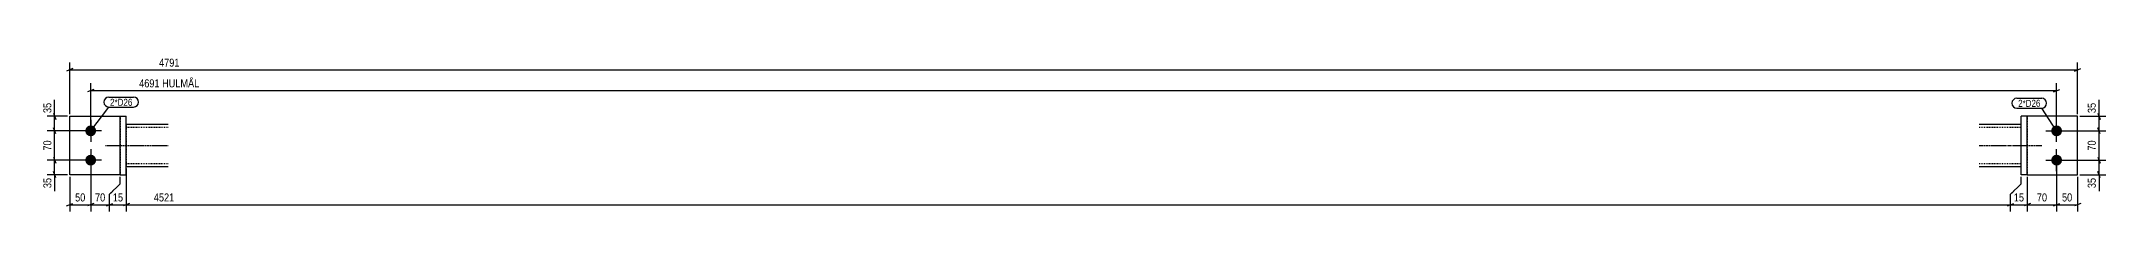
# Model space of a CAD drawing. Header units: millimetres. Extents: x 8 to 15333, y 12 to 382.
# Drawn here: x 8 to 4934, y 12 to 382 of the extents above; entities that cross this region are included whole.
import ezdxf

# ---------------------------------------------------------------- set-up
doc = ezdxf.new("R2010")
doc.units = ezdxf.units.MM
doc.linetypes.add('DXK_LINE_DOT2', pattern=[3.9198, 1.9599, -1.9599])
doc.linetypes.add('DXK_LINE_DOT3', pattern=[5.9187, 2.979, -0.9799, 0.9799, -0.9799])
for name, color, linetype in [('MÅLSÆTNING', 7, 'Continuous'), ('STÅL', 7, 'Continuous'), ('TEKST', 7, 'Continuous')]:
    doc.layers.add(name, color=color, linetype=linetype)
doc.styles.add('Arial Narrow', font='ARIALN.TTF', dxfattribs={"height": 0.2})

msp = doc.modelspace()

# ---------------------------------------------------------------- hatches: boundary and pattern name
at = {"layer": 'STÅL', "linetype": 'Continuous'}
for points in [[(125.9, 191.4, -1), (125.9, 217.4, -1)], [(4816.6, 217.4, -1), (4816.6, 191.4, -1)], [(125.9, 121.4, -1), (125.9, 147.4, -1)], [(4816.6, 147.4, -1), (4816.6, 121.4, -1)]]:
    msp.add_hatch(color=96, dxfattribs=at).paths.add_polyline_path(points)

# ---------------------------------------------------------------- linework, layer by layer
at = {"layer": 'MÅLSÆTNING', "color": 7, "linetype": 'Continuous'}
for p, q in [((83.4, 353), (68.4, 347)), ((75.9, 244.4), (75.9, 367.8)), ((4859.1, 347), (4874.1, 353)), ((133.4, 303.6), (118.4, 297.6)), ((125.9, 209.4), (125.9, 318.4)), ((125.9, 300.6), (4816.6, 300.6)), ((4809.1, 297.6), (4824.1, 303.6)), ((4816.6, 209.4), (4816.6, 318.4)), ((36.8, 246.9), (42.8, 231.9)), ((4914.7, 246.9), (4920.7, 231.9)), ((70.9, 239.4), (22, 239.4)), ((120.9, 204.4), (22, 204.4)), ((120.9, 204.4), (22, 204.4)), ((42.8, 196.9), (36.8, 211.9)), ((42.8, 196.9), (36.8, 211.9)), ((39.8, 204.4), (39.8, 239.4)), ((39.8, 134.4), (39.8, 204.4)), ((4821.6, 204.4), (4933.7, 204.4)), ((4821.6, 204.4), (4933.7, 204.4)), ((4871.6, 239.4), (4933.7, 239.4)), ((4920.7, 196.9), (4914.7, 211.9)), ((4920.7, 196.9), (4914.7, 211.9)), ((4917.7, 204.4), (4917.7, 239.4)), ((4917.7, 134.4), (4917.7, 204.4)), ((120.9, 134.4), (22, 134.4)), ((120.9, 134.4), (22, 134.4)), ((70.9, 99.4), (22, 99.4)), ((36.8, 141.9), (42.8, 126.9)), ((36.8, 141.9), (42.8, 126.9)), ((42.8, 91.9), (36.8, 106.9)), ((39.8, 99.4), (39.8, 134.4)), ((125.9, 129.4), (125.9, 12)), ((210.9, 114.4), (210.9, 12)), ((210.9, 114.4), (210.9, 12)), ((4816.6, 129.4), (4816.6, 12)), ((4821.6, 134.4), (4933.7, 134.4)), ((4821.6, 134.4), (4933.7, 134.4)), ((4871.6, 99.4), (4933.7, 99.4)), ((4914.7, 141.9), (4920.7, 126.9)), ((4914.7, 141.9), (4920.7, 126.9)), ((4920.7, 91.9), (4914.7, 106.9)), ((4917.7, 99.4), (4917.7, 134.4)), ((75.9, 94.4), (75.9, 12)), ((170.9, 53), (195.9, 78)), ((170.9, 12), (170.9, 53)), ((195.9, 78), (195.9, 94.4)), ((4706.6, 53), (4731.6, 78)), ((4706.6, 12), (4706.6, 53)), ((4731.6, 78), (4731.6, 94.4)), ((4746.6, 94.4), (4746.6, 12)), ((68.4, 25), (83.4, 31)), ((133.4, 31), (118.4, 25)), ((163.4, 25), (178.4, 31)), ((170.9, 28), (210.9, 28)), ((218.4, 31), (203.4, 25)), ((218.4, 31), (203.4, 25)), ((4699.1, 25), (4714.1, 31)), ((4754.1, 31), (4739.1, 25)), ((4809.1, 25), (4824.1, 31)), ((4816.6, 28), (4866.6, 28)), ((4874.1, 31), (4859.1, 25))]:
    msp.add_line(p, q, dxfattribs=at)
at = {"layer": 'STÅL', "color": 2, "linetype": 'Continuous'}
for p, q in [((75.9, 99.4), (75.9, 239.4)), ((75.9, 239.4), (195.9, 239.4)), ((195.9, 99.4), (195.9, 239.4)), ((195.9, 239.4), (210.9, 239.4)), ((210.9, 99.4), (210.9, 239.4)), ((310.9, 219.4), (210.9, 219.4)), ((4731.6, 219.4), (4631.6, 219.4)), ((4746.6, 239.4), (4731.6, 239.4)), ((4731.6, 99.4), (4731.6, 239.4)), ((4866.6, 239.4), (4746.6, 239.4)), ((4746.6, 99.4), (4746.6, 239.4)), ((4866.6, 99.4), (4866.6, 239.4)), ((195.9, 99.4), (75.9, 99.4)), ((195.9, 99.4), (210.9, 99.4)), ((210.9, 119.4), (310.9, 119.4)), ((4631.6, 119.4), (4731.6, 119.4)), ((4746.6, 99.4), (4731.6, 99.4)), ((4746.6, 99.4), (4866.6, 99.4))]:
    msp.add_line(p, q, dxfattribs=at)
at = {"layer": 'STÅL', "color": 96, "linetype": 'Continuous'}
for p, q in [((151.9, 204.4), (99.9, 204.4)), ((125.9, 230.4), (125.9, 178.4)), ((4790.6, 204.4), (4842.6, 204.4)), ((4816.6, 178.4), (4816.6, 230.4)), ((125.9, 160.4), (125.9, 108.4)), ((4816.6, 108.4), (4816.6, 160.4)), ((151.9, 134.4), (99.9, 134.4)), ((4790.6, 134.4), (4842.6, 134.4))]:
    msp.add_line(p, q, dxfattribs=at)
at = {"layer": 'STÅL', "color": 7, "linetype": 'DXK_LINE_DOT2'}
for p, q in [((195.9, 239.4), (195.9, 99.4)), ((210.9, 219.4), (210.9, 119.4)), ((210.9, 213.4), (310.9, 213.4)), ((4631.6, 213.4), (4731.6, 213.4)), ((4731.6, 119.4), (4731.6, 219.4)), ((4746.6, 239.4), (4746.6, 99.4)), ((310.9, 125.4), (210.9, 125.4)), ((4731.6, 125.4), (4631.6, 125.4))]:
    msp.add_line(p, q, dxfattribs=at)
at = {"layer": 'STÅL', "color": 7, "linetype": 'DXK_LINE_DOT3'}
for p, q in [((160.9, 169.4), (310.9, 169.4)), ((4631.6, 169.4), (4781.6, 169.4))]:
    msp.add_line(p, q, dxfattribs=at)

# ---------------------------------------------------------------- next in the draw order: wipeouts: each hides what was drawn before it
at = {"color": 0}
for points, layer in [([(4705, 304.4), (4705, 332.4), (237.5, 332.4), (237.5, 304.4)], 'MÅLSÆTNING'), ([(36, 275.2), (8, 275.2), (8, 242.9), (36, 242.9)], 'MÅLSÆTNING'), ([(4913.9, 275.2), (4885.9, 275.2), (4885.9, 242.9), (4913.9, 242.9)], 'MÅLSÆTNING'), ([(36, 185.6), (8, 185.6), (8, 153.2), (36, 153.2)], 'MÅLSÆTNING'), ([(4913.9, 185.6), (4885.9, 185.6), (4885.9, 153.2), (4913.9, 153.2)], 'MÅLSÆTNING'), ([(36, 95.9), (8, 95.9), (8, 63.5), (36, 63.5)], 'MÅLSÆTNING'), ([(4913.9, 95.9), (4885.9, 95.9), (4885.9, 63.5), (4913.9, 63.5)], 'MÅLSÆTNING'), ([(4778, 261.8), (4778, 279.3), (4724.7, 279.3), (4724.7, 261.8)], 'TEKST')]:
    msp.add_wipeout(points, dxfattribs=at).dxf.layer = layer

# ---------------------------------------------------------------- next in the draw order: linework, layer by layer
at = {"layer": 'MÅLSÆTNING', "color": 7, "linetype": 'Continuous'}
for p, q in [((75.9, 350), (4866.6, 350)), ((4866.6, 244.4), (4866.6, 367.8)), ((39.8, 239.4), (39.8, 278.7)), ((39.8, 239.4), (39.8, 278.7)), ((4917.7, 239.4), (4917.7, 278.7)), ((4917.7, 239.4), (4917.7, 278.7)), ((39.8, 99.4), (39.8, 60)), ((39.8, 99.4), (39.8, 60)), ((4917.7, 99.4), (4917.7, 60)), ((4917.7, 99.4), (4917.7, 60)), ((4866.6, 94.4), (4866.6, 12))]:
    msp.add_line(p, q, dxfattribs=at)

# ---------------------------------------------------------------- next in the draw order: texts
at = {"layer": 'MÅLSÆTNING', "color": 3, "style": 'Arial Narrow'}
msp.add_text('4691 HULMÅL', height=19.089, dxfattribs=at).set_placement((241.5, 308.4))
for s, p in [('35', (32, 246.9)), ('35', (4909.9, 246.9)), ('70', (32, 157.2)), ('70', (4909.9, 157.2)), ('35', (32, 67.5)), ('35', (4909.9, 67.5))]:
    msp.add_text(s, height=19.09, rotation=90.0002, dxfattribs=at).set_placement(p)

# ---------------------------------------------------------------- next in the draw order: wipeouts: each hides what was drawn before it
at = {"color": 0}
for points in [[(225.4, 264.3), (225.4, 281.8), (172.1, 281.8), (172.1, 264.3)], [(4778, 261.8), (4778, 279.3), (4724.7, 279.3), (4724.7, 261.8)]]:
    msp.add_wipeout(points, dxfattribs=at).dxf.layer = 'TEKST'

# ---------------------------------------------------------------- next in the draw order: linework, layer by layer
at = {"layer": 'TEKST', "color": 7, "linetype": 'Continuous'}
for p, q in [((4721.7, 282.3), (4781, 282.3)), ((4721.7, 258.8), (4781, 258.8)), ((4816.6, 204.4), (4781, 258.8))]:
    msp.add_line(p, q, dxfattribs=at)
for centre, start, end in [((4721.7, 270.5), 90, 270), ((4781, 270.5), 270, 90)]:
    msp.add_arc(centre, 11.8, start, end, dxfattribs=at)

# ---------------------------------------------------------------- next in the draw order: texts
at = {"layer": 'TEKST', "color": 3, "style": 'Arial Narrow'}
msp.add_text('2*D26', height=16.7, dxfattribs=at).set_placement((4724.7, 261.8))

# ---------------------------------------------------------------- next in the draw order: wipeouts: each hides what was drawn before it
at = {"color": 0}
for points, layer in [([(4657.5, 353.8), (4657.5, 381.8), (285, 381.8), (285, 353.8)], 'MÅLSÆTNING'), ([(4857.8, 31.8), (4857.8, 59.8), (4825.4, 59.8), (4825.4, 31.8)], 'MÅLSÆTNING'), ([(225.4, 264.3), (225.4, 281.8), (172.1, 281.8), (172.1, 264.3)], 'TEKST')]:
    msp.add_wipeout(points, dxfattribs=at).dxf.layer = layer

# ---------------------------------------------------------------- next in the draw order: linework, layer by layer
at = {"layer": 'MÅLSÆTNING', "color": 7, "linetype": 'Continuous'}
for p, q in [((4816.6, 129.4), (4816.6, 12)), ((4746.6, 28), (4816.6, 28)), ((4809.1, 25), (4824.1, 31))]:
    msp.add_line(p, q, dxfattribs=at)
at = {"layer": 'TEKST', "color": 7, "linetype": 'Continuous'}
for p, q in [((125.9, 204.4), (169.1, 261.3)), ((169.1, 284.8), (228.4, 284.8)), ((169.1, 261.3), (228.4, 261.3))]:
    msp.add_line(p, q, dxfattribs=at)
for centre, start, end in [((169.1, 273.1), 90, 270), ((228.4, 273.1), 270, 90)]:
    msp.add_arc(centre, 11.7, start, end, dxfattribs=at)

# ---------------------------------------------------------------- next in the draw order: texts
at = {"layer": 'MÅLSÆTNING', "color": 3, "style": 'Arial Narrow'}
for s, p in [('4791', (289, 357.8)), ('50', (4829.4, 35.8))]:
    msp.add_text(s, height=19.09, dxfattribs=at).set_placement(p)
at = {"layer": 'TEKST', "color": 3, "style": 'Arial Narrow'}
msp.add_text('2*D26', height=16.7, dxfattribs=at).set_placement((172.1, 264.3))

# ---------------------------------------------------------------- next in the draw order: wipeouts: each hides what was drawn before it
at = {"color": 0}
msp.add_wipeout([(4797.8, 31.8), (4797.8, 59.8), (4765.4, 59.8), (4765.4, 31.8)], dxfattribs=at).dxf.layer = 'MÅLSÆTNING'

# ---------------------------------------------------------------- next in the draw order: linework, layer by layer
at = {"layer": 'MÅLSÆTNING', "color": 7, "linetype": 'Continuous'}
for p, q in [((4746.6, 94.4), (4746.6, 12)), ((4706.6, 28), (4746.6, 28)), ((4754.1, 31), (4739.1, 25))]:
    msp.add_line(p, q, dxfattribs=at)

# ---------------------------------------------------------------- next in the draw order: texts
at = {"layer": 'MÅLSÆTNING', "color": 3, "style": 'Arial Narrow'}
msp.add_text('70', height=19.09, dxfattribs=at).set_placement((4769.4, 35.8))

# ---------------------------------------------------------------- next in the draw order: wipeouts: each hides what was drawn before it
at = {"color": 0}
msp.add_wipeout([(4742.8, 31.8), (4742.8, 59.8), (4710.4, 59.8), (4710.4, 31.8)], dxfattribs=at).dxf.layer = 'MÅLSÆTNING'

# ---------------------------------------------------------------- next in the draw order: linework, layer by layer
at = {"layer": 'MÅLSÆTNING', "color": 7, "linetype": 'Continuous'}
for p, q in [((4706.6, 53), (4731.6, 78)), ((4706.6, 12), (4706.6, 53)), ((4731.6, 78), (4731.6, 94.4)), ((210.9, 28), (4706.6, 28)), ((4699.1, 25), (4714.1, 31))]:
    msp.add_line(p, q, dxfattribs=at)

# ---------------------------------------------------------------- next in the draw order: texts
at = {"layer": 'MÅLSÆTNING', "color": 3, "style": 'Arial Narrow'}
msp.add_text('15', height=19.09, dxfattribs=at).set_placement((4714.4, 35.8))

# ---------------------------------------------------------------- next in the draw order: wipeouts: each hides what was drawn before it
at = {"color": 0}
for points in [[(207.1, 31.8), (207.1, 59.8), (174.7, 59.8), (174.7, 31.8)], [(4645, 31.8), (4645, 59.8), (272.5, 59.8), (272.5, 31.8)]]:
    msp.add_wipeout(points, dxfattribs=at).dxf.layer = 'MÅLSÆTNING'

# ---------------------------------------------------------------- next in the draw order: linework, layer by layer
at = {"layer": 'MÅLSÆTNING', "color": 7, "linetype": 'Continuous'}
for p, q in [((170.9, 53), (195.9, 78)), ((170.9, 12), (170.9, 53)), ((195.9, 78), (195.9, 94.4)), ((125.9, 28), (170.9, 28)), ((163.4, 25), (178.4, 31))]:
    msp.add_line(p, q, dxfattribs=at)

# ---------------------------------------------------------------- next in the draw order: texts
at = {"layer": 'MÅLSÆTNING', "color": 3, "style": 'Arial Narrow'}
for s, p in [('15', (178.7, 35.8)), ('4521', (276.5, 35.8))]:
    msp.add_text(s, height=19.09, dxfattribs=at).set_placement(p)

# ---------------------------------------------------------------- next in the draw order: wipeouts: each hides what was drawn before it
at = {"color": 0}
msp.add_wipeout([(164.6, 31.8), (164.6, 59.8), (132.2, 59.8), (132.2, 31.8)], dxfattribs=at).dxf.layer = 'MÅLSÆTNING'

# ---------------------------------------------------------------- next in the draw order: linework, layer by layer
at = {"layer": 'MÅLSÆTNING', "color": 7, "linetype": 'Continuous'}
for p, q in [((125.9, 129.4), (125.9, 12)), ((75.9, 28), (125.9, 28)), ((133.4, 31), (118.4, 25))]:
    msp.add_line(p, q, dxfattribs=at)

# ---------------------------------------------------------------- next in the draw order: texts
at = {"layer": 'MÅLSÆTNING', "color": 3, "style": 'Arial Narrow'}
msp.add_text('70', height=19.09, dxfattribs=at).set_placement((136.2, 35.8))

# ---------------------------------------------------------------- next in the draw order: wipeouts: each hides what was drawn before it
at = {"color": 0}
msp.add_wipeout([(117.1, 31.8), (117.1, 59.8), (84.7, 59.8), (84.7, 31.8)], dxfattribs=at).dxf.layer = 'MÅLSÆTNING'

# ---------------------------------------------------------------- next in the draw order: texts
at = {"layer": 'MÅLSÆTNING', "color": 3, "style": 'Arial Narrow'}
msp.add_text('50', height=19.09, dxfattribs=at).set_placement((88.7, 35.8))

doc.saveas('drawing.dxf')
